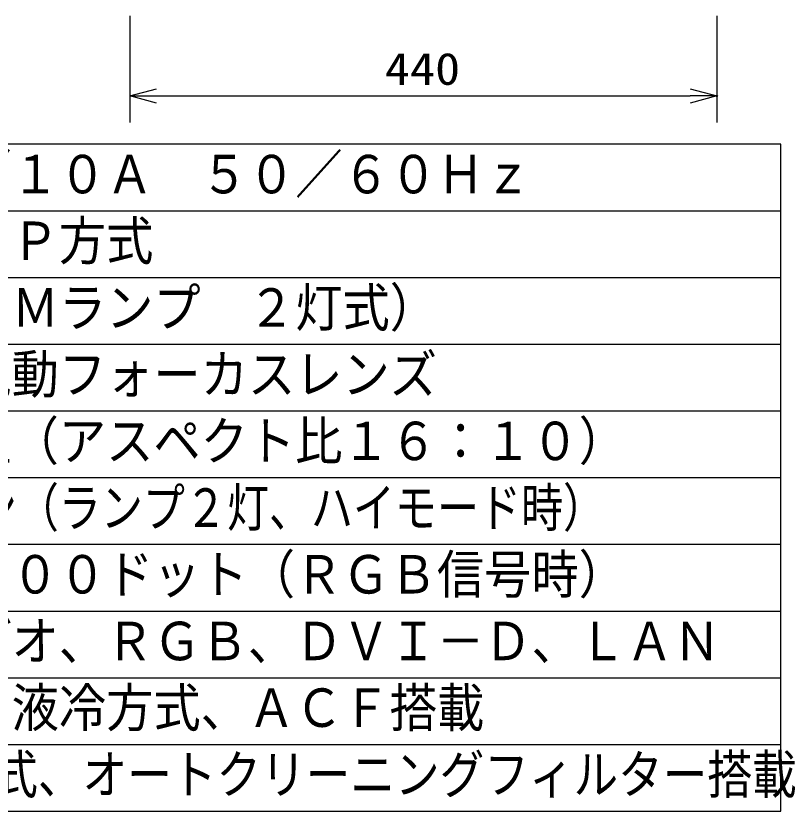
# Model space of a CAD drawing. Units: millimetres, scale not verified. Extents: x -63 to 64, y -57 to 57.
# Drawn here: x 5.1 to 63.6, y -56.5 to 3.1 of the extents above; entities that cross this region are included whole.
import ezdxf
from ezdxf.enums import TextEntityAlignment as Align

# ---------------------------------------------------------------- set-up
doc = ezdxf.new("R2010")
doc.units = ezdxf.units.MM
doc.header["$LTSCALE"] = 0.190236
doc.header["$PDMODE"] = 32
doc.header["$PDSIZE"] = 0.0951
for name, color, linetype in [('0-0_MOJI1', 2, 'Continuous'), ('0-2_WAKU', 1, 'Continuous'), ('0-4_S1', 1, 'Continuous'), ('0-6_SUNPO', 3, 'Continuous'), ('0-7_Defpoints', 7, 'Continuous')]:
    doc.layers.add(name, color=color, linetype=linetype)
doc.styles.add('ＭＳ ゴシック', font='')
doc.styles.get('ＭＳ ゴシック').set_extended_font_data('MS Gothic')

# ---------------------------------------------------------------- blocks, each defined once
blk = doc.blocks.new('_OPEN30')
at = {"layer": '0-4_S1', "color": 7}
blk.add_line((0, 0), (-1, 0), dxfattribs=at)
blk.add_lwpolyline([(-1, 0.26795), (0, 0), (-1, -0.26795)], dxfattribs=at)

msp = doc.modelspace()

# ---------------------------------------------------------------- linework, layer by layer
at = {"layer": '0-2_WAKU', "color": 4}
for p, q in [((62.5001, -6.5), (-62.5001, -6.5)), ((62.5001, -56.5001), (62.5001, -6.5)), ((-62.5001, -56.5001), (62.5001, -56.5001))]:
    msp.add_line(p, q, dxfattribs=at)
at = {"layer": '0-2_WAKU'}
for p, q in [((-62.5001, -11.5), (62.5001, -11.5)), ((-62.5001, -16.5), (62.5001, -16.5)), ((-62.5001, -21.5), (62.5001, -21.5)), ((-62.5001, -26.5), (62.5001, -26.5)), ((-62.5001, -31.5001), (62.5001, -31.5001)), ((-62.5001, -36.5001), (62.5001, -36.5001)), ((-62.5001, -41.5001), (62.5001, -41.5001)), ((-62.5001, -46.5001), (62.5001, -46.5001)), ((-62.5001, -51.5001), (62.5001, -51.5001))]:
    msp.add_line(p, q, dxfattribs=at)
at = {"layer": '0-6_SUNPO'}
for p, q in [((13.685, 3.1166), (13.685, -4.8834)), ((57.6851, 3.1166), (57.6851, -4.8834)), ((15.685, -2.8834), (55.6851, -2.8834))]:
    msp.add_line(p, q, dxfattribs=at)
at = {"layer": '0-7_Defpoints'}
msp.add_point((57.6851, -2.8834), dxfattribs=at)

# ---------------------------------------------------------------- block references
at = {"layer": '0-6_SUNPO', "xscale": 2, "yscale": 2, "rotation": 180}
msp.add_blockref('_OPEN30', (13.685, -2.8834), dxfattribs=at)
at = {"layer": '0-6_SUNPO', "xscale": 2, "yscale": 2}
msp.add_blockref('_OPEN30', (57.6851, -2.8834), dxfattribs=at)

# ---------------------------------------------------------------- texts
at = {"layer": '0-0_MOJI1', "style": 'ＭＳ ゴシック'}
for s, width, p in [('ＡＣ１００Ｖ／１０Ａ\u3000５０／６０Ｈｚ', 0.9, (-20, -11.0551)), ('１チップ\u3000ＤＬＰ方式', 0.9, (-20, -16.0551)), ('３００Ｗ（ＵＨＭランプ\u3000２灯式）\u3000', 0.9, (-20, -21.0552)), ('電動ズーム・電動フォーカスレンズ', 0.9, (-20, -26.0552)), ('５０～６００型（アスペクト比１６：１０）', 0.9, (-20, -31.0552)), ('６０００ルーメン（ランプ２灯、ハイモード時）', 0.8, (-20, -36.0552)), ('１９２０×１２００ドット（ＲＧＢ信号時）', 0.9, (-20, -41.0552)), ('ビデオ／Ｓビデオ、ＲＧＢ、ＤＶＩ－Ｄ、ＬＡＮ', 0.9, (-20, -46.0552)), ('ランプ２灯式、液冷方式、ＡＣＦ搭載', 0.9, (-20, -51.0552)), ('デバイス液冷方式、オートクリーニングフィルター搭載', 0.85, (-20, -56.0552))]:
    msp.add_text(s, height=2.887, dxfattribs=dict(at, width=width)).set_placement(p, align=Align.BOTTOM_LEFT)
at = {"layer": '0-6_SUNPO', "style": 'ＭＳ ゴシック', "width": 1.15}
msp.add_text('440', height=2.406, dxfattribs=at).set_placement((32.7979, -2.7738), align=Align.BOTTOM_LEFT)

doc.saveas('drawing.dxf')
